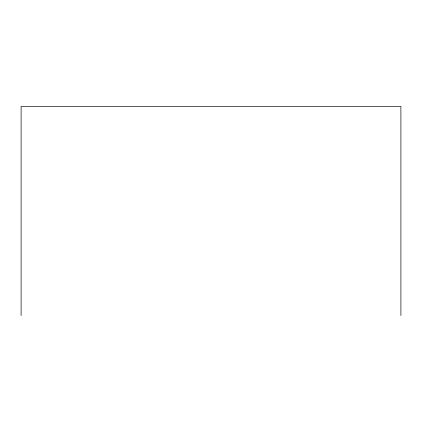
<?xml version="1.0" encoding="UTF-8"?>
<svg xmlns="http://www.w3.org/2000/svg" width="422" height="422" viewBox="0 0 422 422"><rect width="100%" height="100%" fill="white"/><g stroke="black" fill="none" stroke-linecap="round" stroke-linejoin="round"><path stroke-width="0.63" d="M400.9 315.582L400.9 106.418L21.1 106.418L21.1 315.582"/></g></svg>
